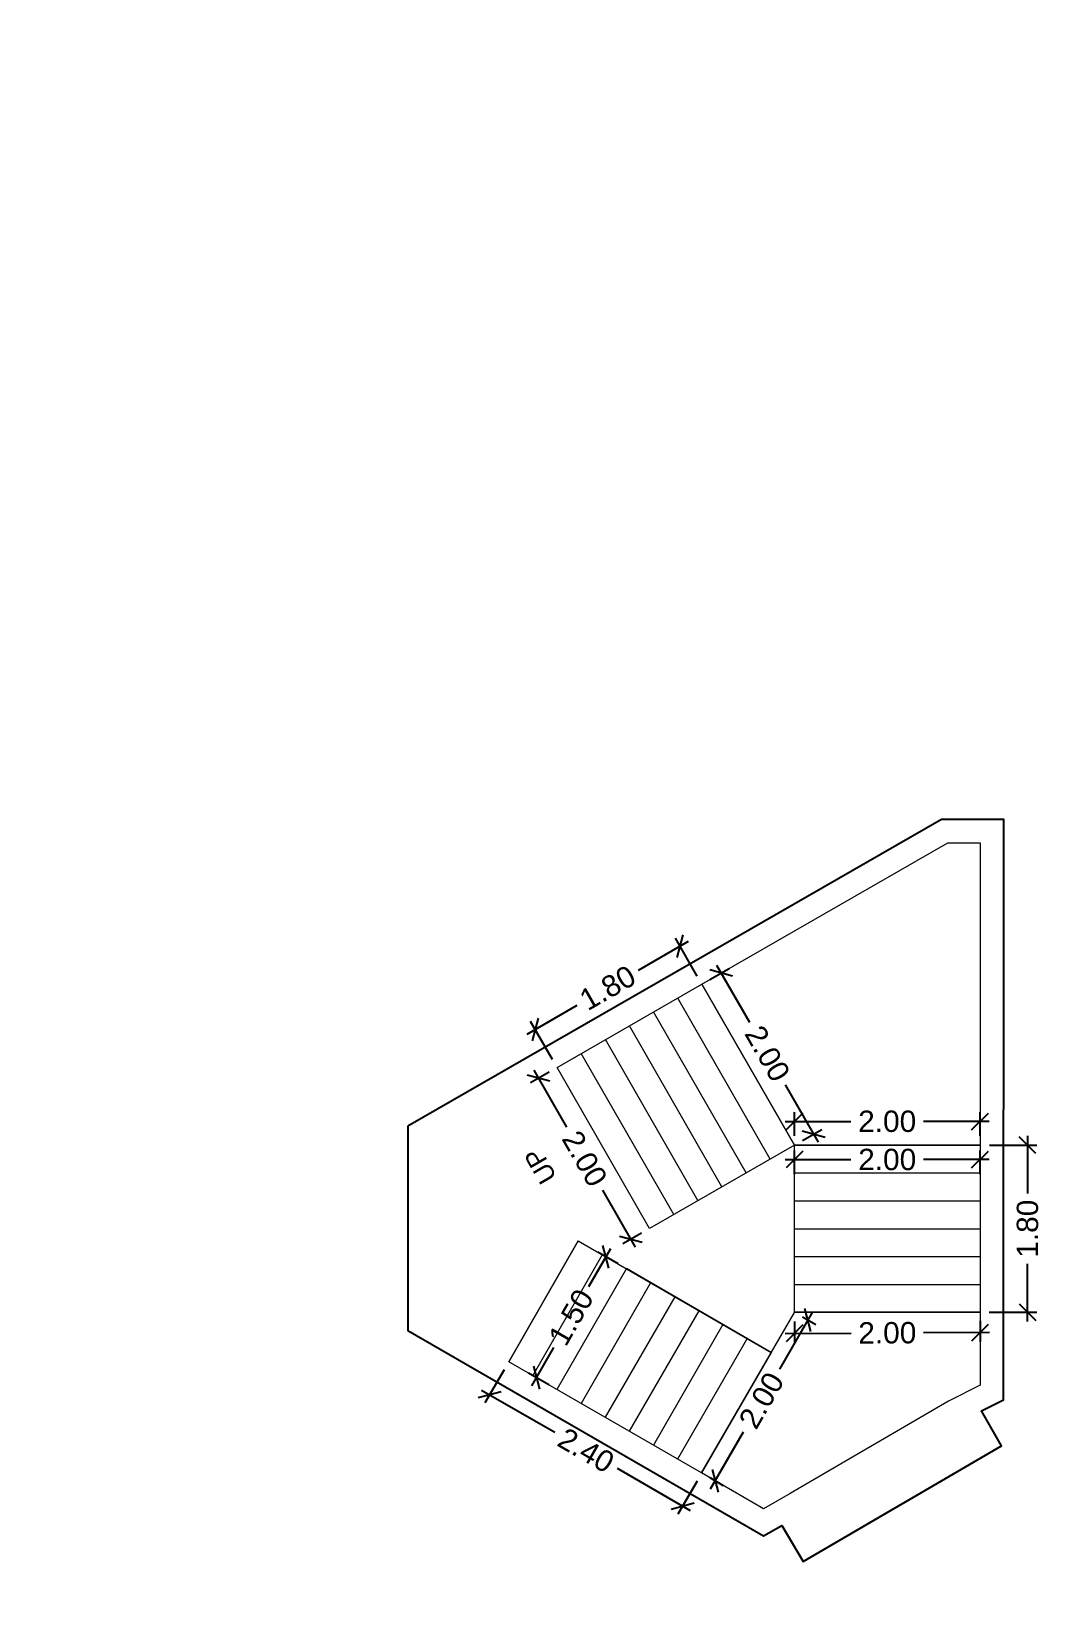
# Model space of a CAD drawing. Header units: metres. Extents: x 256329 to 886268, y -249371 to 355.
# Drawn here: x 286163.11 to 286174.09, y -1272.9 to -1255.87 of the extents above; entities that cross this region are included whole.
import ezdxf

# ---------------------------------------------------------------- set-up
doc = ezdxf.new("R2010")
doc.units = ezdxf.units.M
doc.header["$MEASUREMENT"] = 0
doc.header["$PDMODE"] = 35
doc.linetypes.add('CONTINOUS', pattern=[0])
doc.layers.get('0').update_dxf_attribs({"lineweight": 18})
doc.layers.get('Defpoints').update_dxf_attribs({"lineweight": 20})
doc.layers.add('A_TEXT', color=4, linetype='Continuous', lineweight=0, transparency=0.3)
doc.layers.add('BLK_2_FLR_4_STAIR_3', color=7, linetype='Continuous', plot=False)
for name, color, linetype, lineweight in [('BLK_2_FLR_4_STAIR_3_FLIGHT_1', 7, 'Continuous', 0), ('BLK_2_FLR_4_STAIR_3_FLIGHT_2', 7, 'Continuous', 0), ('BLK_2_FLR_4_STAIR_3_FLIGHT_3', 7, 'Continuous', 0), ('BLK_2_FLR_4_STAIR_3_LANDING_1', 7, 'Continuous', 0), ('BLK_2_FLR_4_STAIR_3_LANDING_2', 7, 'Continuous', 0)]:
    doc.layers.add(name, color=color, linetype=linetype, lineweight=lineweight)
doc.styles.add('Arial', font='arial.ttf')
doc.styles.get("Standard").update_dxf_attribs({"font": 'arial.ttf'})
doc.dimstyles.new('METRIC DIM', dxfattribs={"dimtxt": 0.23, "dimasz": 0.18, "dimexe": 0.1, "dimexo": 0.1, "dimgap": 0.09, "dimtad": 0, "dimzin": 0, "dimdsep": 46, "dimtxsty": 'Standard', "dimblk": 'OBLIQUE', "dimcen": 0, "dimdle": 0.1, "dimclrd": 147, "dimclre": 147, "dimclrt": 7, "dimadec": 0, "dimazin": 0, "dimtfac": 1, "dimtofl": 0, "dimtmove": 0, "dimatfit": 2, "dimfxl": 0.125, "dimtolj": 1, "dimtzin": 0, "dimarcsym": 0})

# ---------------------------------------------------------------- blocks, each defined once
blk = doc.blocks.new('_Oblique')
at = {"color": 0, "linetype": 'ByBlock', "lineweight": -2}
blk.add_line((-0.5, -0.5), (0.5, 0.5), dxfattribs=at)
blk = doc.blocks.new('*D1323')
at = {"layer": 'BLK_2_FLR_4_STAIR_3_FLIGHT_1', "color": 147, "lineweight": -2, "transparency": 16777216}
for p, q in [((286170.180914, -1265.673323), (286169.641178, -1265.98347)), ((286170.27948, -1266.045565), (286170.044387, -1265.636442)), ((286168.446822, -1266.669779), (286168.986558, -1266.359632)), ((286168.718797, -1266.942375), (286168.483704, -1266.533251))]:
    blk.add_line(p, q, dxfattribs=at)
at = {"layer": 'Defpoints', "color": 0, "linetype": 'CONTINOUS', "transparency": 16777216}
for p in [(286170.09421, -1265.723146), (286170.329303, -1266.13227, 0.042641), (286168.76862, -1267.029079, 0.042641)]:
    blk.add_point(p, dxfattribs=at)
at = {"layer": 'BLK_2_FLR_4_STAIR_3_FLIGHT_1', "color": 147, "linetype": 'CONTINOUS', "lineweight": -2, "transparency": 16777216, "xscale": 0.18, "yscale": 0.18, "zscale": 0.18}
for p, rotation in [((286170.09421, -1265.723146), 29.88281300000001), ((286168.533527, -1266.619956), 209.882813)]:
    blk.add_blockref('_Oblique', p, dxfattribs=dict(at, rotation=rotation))
at = {"layer": 'BLK_2_FLR_4_STAIR_3_FLIGHT_1', "color": 7, "linetype": 'CONTINOUS', "transparency": 16777216, "insert": (286169.313868, -1266.171551), "char_height": 0.23, "attachment_point": 5, "rotation": 29.8828126}
blk.add_mtext('\\A1;1.80', dxfattribs=at)
blk = doc.blocks.new('*D1324')
at = {"layer": 'BLK_2_FLR_4_STAIR_3_FLIGHT_2', "color": 147, "lineweight": -2, "transparency": 16777216}
for p, q in [((286173.426405, -1267.866398), (286173.938377, -1267.866582)), ((286173.838413, -1267.766546), (286173.838189, -1268.389046)), ((286173.837694, -1269.766546), (286173.837917, -1269.144046)), ((286173.425758, -1269.666398), (286173.93773, -1269.666582))]:
    blk.add_line(p, q, dxfattribs=at)
at = {"layer": 'Defpoints', "color": 0, "linetype": 'CONTINOUS', "transparency": 16777216}
for p in [(286173.326405, -1267.866362, 0.042641), (286173.838377, -1267.866546), (286173.325758, -1269.666362, 0.042641)]:
    blk.add_point(p, dxfattribs=at)
at = {"layer": 'BLK_2_FLR_4_STAIR_3_FLIGHT_2', "color": 147, "linetype": 'CONTINOUS', "lineweight": -2, "transparency": 16777216, "xscale": 0.18, "yscale": 0.18, "zscale": 0.18}
for p, rotation in [((286173.838377, -1267.866546), 89.979403), ((286173.83773, -1269.666546), 269.979403)]:
    blk.add_blockref('_Oblique', p, dxfattribs=dict(at, rotation=rotation))
at = {"layer": 'BLK_2_FLR_4_STAIR_3_FLIGHT_2', "color": 7, "linetype": 'CONTINOUS', "transparency": 16777216, "insert": (286173.838053, -1268.766546), "char_height": 0.23, "attachment_point": 5, "rotation": 89.9794033}
blk.add_mtext('\\A1;1.80', dxfattribs=at)
blk = doc.blocks.new('*D1325')
at = {"layer": 'BLK_2_FLR_4_STAIR_3_FLIGHT_3', "color": 147, "lineweight": -2, "transparency": 16777216}
for p, q in [((286169.343772, -1268.982493), (286169.108086, -1269.392901)), ((286169.428439, -1269.146432), (286169.207254, -1269.019412)), ((286168.496412, -1270.458028), (286168.732098, -1270.047621)), ((286168.680679, -1270.448531), (286168.459494, -1270.32151))]:
    blk.add_line(p, q, dxfattribs=at)
at = {"layer": 'Defpoints', "color": 0, "linetype": 'CONTINOUS', "transparency": 16777216}
for p in [(286169.293972, -1269.069211), (286169.515157, -1269.196232, 0.042641), (286168.767397, -1270.498331, 0.042641)]:
    blk.add_point(p, dxfattribs=at)
at = {"layer": 'BLK_2_FLR_4_STAIR_3_FLIGHT_3', "color": 147, "linetype": 'CONTINOUS', "lineweight": -2, "transparency": 16777216, "xscale": 0.18, "yscale": 0.18, "zscale": 0.18}
for p, rotation in [((286169.293972, -1269.069211), 60.132414), ((286168.546212, -1270.37131), 240.132414)]:
    blk.add_blockref('_Oblique', p, dxfattribs=dict(at, rotation=rotation))
at = {"layer": 'BLK_2_FLR_4_STAIR_3_FLIGHT_3', "color": 7, "linetype": 'CONTINOUS', "transparency": 16777216, "insert": (286168.920092, -1269.720261), "char_height": 0.23, "attachment_point": 5, "rotation": 60.1324143}
blk.add_mtext('\\A1;1.50', dxfattribs=at)
blk = doc.blocks.new('*D1326')
at = {"layer": 'BLK_2_FLR_4_STAIR_3_FLIGHT_1', "color": 147, "lineweight": -2, "transparency": 16777216}
for p, q in [((286168.681915, -1267.078902), (286168.481196, -1267.194241)), ((286168.518078, -1267.057713), (286168.871677, -1267.673068)), ((286169.614179, -1268.965215), (286169.26058, -1268.349861)), ((286169.67837, -1268.812995), (286169.477651, -1268.928333))]:
    blk.add_line(p, q, dxfattribs=at)
at = {"layer": 'Defpoints', "color": 0, "linetype": 'CONTINOUS', "transparency": 16777216}
for p in [(286168.76862, -1267.029079, 0.042641), (286168.567901, -1267.144418), (286169.765075, -1268.763172, 0.042641)]:
    blk.add_point(p, dxfattribs=at)
at = {"layer": 'BLK_2_FLR_4_STAIR_3_FLIGHT_1', "color": 147, "linetype": 'CONTINOUS', "lineweight": -2, "transparency": 16777216, "xscale": 0.18, "yscale": 0.18, "zscale": 0.18}
for p, rotation in [((286168.567901, -1267.144418), 119.882813), ((286169.564356, -1268.87851), 299.882813)]:
    blk.add_blockref('_Oblique', p, dxfattribs=dict(at, rotation=rotation))
at = {"layer": 'BLK_2_FLR_4_STAIR_3_FLIGHT_1', "color": 7, "linetype": 'CONTINOUS', "transparency": 16777216, "insert": (286169.066128, -1268.011464), "char_height": 0.23, "attachment_point": 5, "rotation": 299.8828126}
blk.add_mtext('\\A1;2.00', dxfattribs=at)
blk = doc.blocks.new('*D1327')
at = {"layer": 'BLK_2_FLR_4_STAIR_3_LANDING_2', "color": 147, "lineweight": -2, "transparency": 16777216}
for p, q in [((286171.326206, -1269.766361), (286171.327223, -1269.993641)), ((286173.326405, -1269.757407), (286173.327422, -1269.984687)), ((286171.226777, -1269.894089), (286171.936593, -1269.890912)), ((286173.426974, -1269.88424), (286172.717158, -1269.887418))]:
    blk.add_line(p, q, dxfattribs=at)
at = {"layer": 'Defpoints', "color": 0, "linetype": 'CONTINOUS', "transparency": 16777216}
for p in [(286171.325758, -1269.666362, 0.042641), (286173.325957, -1269.657408, 0.042641), (286173.326975, -1269.884688)]:
    blk.add_point(p, dxfattribs=at)
at = {"layer": 'BLK_2_FLR_4_STAIR_3_LANDING_2', "color": 147, "linetype": 'CONTINOUS', "lineweight": -2, "transparency": 16777216, "xscale": 0.18, "yscale": 0.18, "zscale": 0.18}
for p, rotation in [((286171.326776, -1269.893642), 180.256477), ((286173.326975, -1269.884688), 0.256477)]:
    blk.add_blockref('_Oblique', p, dxfattribs=dict(at, rotation=rotation))
at = {"layer": 'BLK_2_FLR_4_STAIR_3_LANDING_2', "color": 7, "linetype": 'CONTINOUS', "transparency": 16777216, "insert": (286172.326875, -1269.889165), "char_height": 0.23, "attachment_point": 5, "rotation": 0.2564771}
blk.add_mtext('\\A1;2.00', dxfattribs=at)
blk = doc.blocks.new('*D1328')
at = {"layer": 'BLK_2_FLR_4_STAIR_3_LANDING_2', "color": 147, "lineweight": -2, "transparency": 16777216}
for p, q in [((286171.520684, -1269.663396), (286171.166106, -1270.27781)), ((286171.41237, -1269.716346), (286171.557312, -1269.799991)), ((286170.421371, -1271.568293), (286170.775948, -1270.95388)), ((286170.413025, -1271.448019), (286170.557966, -1271.531665))]:
    blk.add_line(p, q, dxfattribs=at)
at = {"layer": 'Defpoints', "color": 0, "linetype": 'CONTINOUS', "transparency": 16777216}
for p in [(286171.325758, -1269.666362, 0.042641), (286170.326413, -1271.398036, 0.042641), (286170.471354, -1271.481681)]:
    blk.add_point(p, dxfattribs=at)
at = {"layer": 'BLK_2_FLR_4_STAIR_3_LANDING_2', "color": 147, "linetype": 'CONTINOUS', "lineweight": -2, "transparency": 16777216, "xscale": 0.18, "yscale": 0.18, "zscale": 0.18}
for p, rotation in [((286171.4707, -1269.750008), 60.01084000000001), ((286170.471354, -1271.481681), 240.01084)]:
    blk.add_blockref('_Oblique', p, dxfattribs=dict(at, rotation=rotation))
at = {"layer": 'BLK_2_FLR_4_STAIR_3_LANDING_2', "color": 7, "linetype": 'CONTINOUS', "transparency": 16777216, "insert": (286170.971027, -1270.615845), "char_height": 0.23, "attachment_point": 5, "rotation": 60.0108404}
blk.add_mtext('\\A1;2.00', dxfattribs=at)
blk = doc.blocks.new('*D1329')
at = {"layer": 'BLK_2_FLR_4_STAIR_3_LANDING_1', "color": 147, "lineweight": -2, "transparency": 16777216}
for p, q in [((286170.416008, -1266.082447), (286170.624133, -1265.962852)), ((286170.487606, -1265.92597), (286170.841205, -1266.541325)), ((286171.583707, -1267.833472), (286171.230108, -1267.218118)), ((286171.412463, -1267.816539), (286171.620589, -1267.696945))]:
    blk.add_line(p, q, dxfattribs=at)
at = {"layer": 'Defpoints', "color": 0, "linetype": 'CONTINOUS', "transparency": 16777216}
for p in [(286170.537429, -1266.012675), (286170.329303, -1266.13227, 0.042641), (286171.325758, -1267.866362, 0.042641)]:
    blk.add_point(p, dxfattribs=at)
at = {"layer": 'BLK_2_FLR_4_STAIR_3_LANDING_1', "color": 147, "linetype": 'CONTINOUS', "lineweight": -2, "transparency": 16777216, "xscale": 0.18, "yscale": 0.18, "zscale": 0.18}
for p, rotation in [((286170.537429, -1266.012675), 119.882813), ((286171.533884, -1267.746768), 299.882813)]:
    blk.add_blockref('_Oblique', p, dxfattribs=dict(at, rotation=rotation))
at = {"layer": 'BLK_2_FLR_4_STAIR_3_LANDING_1', "color": 7, "linetype": 'CONTINOUS', "transparency": 16777216, "insert": (286171.035656, -1266.879721), "char_height": 0.23, "attachment_point": 5, "rotation": 299.8828126}
blk.add_mtext('\\A1;2.00', dxfattribs=at)
blk = doc.blocks.new('*D1330')
at = {"layer": 'BLK_2_FLR_4_STAIR_3_LANDING_1', "color": 147, "lineweight": -2, "transparency": 16777216}
for p, q in [((286171.325758, -1267.766362), (286171.325758, -1267.510711)), ((286173.325758, -1267.766362), (286173.325758, -1267.510711)), ((286171.225758, -1267.610711), (286171.935472, -1267.610711)), ((286173.425758, -1267.610711), (286172.716045, -1267.610711))]:
    blk.add_line(p, q, dxfattribs=at)
at = {"layer": 'Defpoints', "color": 0, "linetype": 'CONTINOUS', "transparency": 16777216}
for p in [(286173.325758, -1267.610711), (286171.325758, -1267.866362, 0.042641), (286173.325758, -1267.866362, 0.042641)]:
    blk.add_point(p, dxfattribs=at)
at = {"layer": 'BLK_2_FLR_4_STAIR_3_LANDING_1', "color": 147, "linetype": 'CONTINOUS', "lineweight": -2, "transparency": 16777216, "xscale": 0.18, "yscale": 0.18, "zscale": 0.18, "rotation": 180}
blk.add_blockref('_Oblique', (286171.325758, -1267.610711), dxfattribs=at)
at = {"layer": 'BLK_2_FLR_4_STAIR_3_LANDING_1', "color": 147, "linetype": 'CONTINOUS', "lineweight": -2, "transparency": 16777216, "xscale": 0.18, "yscale": 0.18, "zscale": 0.18}
blk.add_blockref('_Oblique', (286173.325758, -1267.610711), dxfattribs=at)
at = {"layer": 'BLK_2_FLR_4_STAIR_3_LANDING_1', "color": 7, "linetype": 'CONTINOUS', "transparency": 16777216, "insert": (286172.325758, -1267.610711), "char_height": 0.23, "attachment_point": 5}
blk.add_mtext('\\A1;2.00', dxfattribs=at)
blk = doc.blocks.new('*D1331')
at = {"layer": 'BLK_2_FLR_4_STAIR_3_FLIGHT_3', "color": 147, "lineweight": -2, "transparency": 16777216}
for p, q in [((286168.197299, -1270.285889), (286167.992035, -1270.6419)), ((286167.955352, -1270.505319), (286168.743453, -1270.959712)), ((286170.20778, -1271.803996), (286169.419679, -1271.349602)), ((286170.276464, -1271.484668), (286170.071199, -1271.840679))]:
    blk.add_line(p, q, dxfattribs=at)
at = {"layer": 'Defpoints', "color": 0, "linetype": 'CONTINOUS', "transparency": 16777216}
for p in [(286168.247248, -1270.199257, 0.042641), (286170.326413, -1271.398036, 0.042641), (286170.121148, -1271.754047)]:
    blk.add_point(p, dxfattribs=at)
at = {"layer": 'BLK_2_FLR_4_STAIR_3_FLIGHT_3', "color": 147, "linetype": 'CONTINOUS', "lineweight": -2, "transparency": 16777216, "xscale": 0.18, "yscale": 0.18, "zscale": 0.18}
for p, rotation in [((286168.041984, -1270.555268), 150.033641), ((286170.121148, -1271.754047), 330.033641)]:
    blk.add_blockref('_Oblique', p, dxfattribs=dict(at, rotation=rotation))
at = {"layer": 'BLK_2_FLR_4_STAIR_3_FLIGHT_3', "color": 7, "linetype": 'CONTINOUS', "transparency": 16777216, "insert": (286169.081566, -1271.154657), "char_height": 0.23, "attachment_point": 5, "rotation": 330.0336413}
blk.add_mtext('\\A1;2.40', dxfattribs=at)
blk = doc.blocks.new('*D1292')
at = {"layer": 'BLK_2_FLR_4_STAIR_3_FLIGHT_2', "color": 147, "lineweight": -2, "transparency": 16777216}
for p, q in [((286171.225758, -1268.022315), (286171.935472, -1268.022315)), ((286171.325758, -1268.177966), (286171.325758, -1267.922315)), ((286173.425758, -1268.022315), (286172.716045, -1268.022315)), ((286173.325758, -1268.177966), (286173.325758, -1267.922315))]:
    blk.add_line(p, q, dxfattribs=at)
at = {"layer": 'Defpoints', "color": 0, "linetype": 'CONTINOUS', "transparency": 16777216}
for p in [(286173.325758, -1268.022315), (286171.325758, -1268.277966, 0.042641), (286173.325758, -1268.277966, 0.042641)]:
    blk.add_point(p, dxfattribs=at)
at = {"layer": 'BLK_2_FLR_4_STAIR_3_FLIGHT_2', "color": 147, "linetype": 'CONTINOUS', "lineweight": -2, "transparency": 16777216, "xscale": 0.18, "yscale": 0.18, "zscale": 0.18, "rotation": 180}
blk.add_blockref('_Oblique', (286171.325758, -1268.022315), dxfattribs=at)
at = {"layer": 'BLK_2_FLR_4_STAIR_3_FLIGHT_2', "color": 147, "linetype": 'CONTINOUS', "lineweight": -2, "transparency": 16777216, "xscale": 0.18, "yscale": 0.18, "zscale": 0.18}
blk.add_blockref('_Oblique', (286173.325758, -1268.022315), dxfattribs=at)
at = {"layer": 'BLK_2_FLR_4_STAIR_3_FLIGHT_2', "color": 7, "linetype": 'CONTINOUS', "transparency": 16777216, "insert": (286172.325758, -1268.022315), "char_height": 0.23, "attachment_point": 5}
blk.add_mtext('\\A1;2.00', dxfattribs=at)

msp = doc.modelspace()

# ---------------------------------------------------------------- linework, layer by layer
at = {"color": 5, "linetype": 'CONTINOUS'}
for p, q in [((286171.325758, -1267.866362), (286169.765075, -1268.763172)), ((286171.325758, -1269.666362), (286171.325758, -1267.866362))]:
    msp.add_line(p, q, dxfattribs=at)
msp.add_lwpolyline([(286171.07584, -1270.099422), (286169.515157, -1269.196232)], dxfattribs=at)
at = {"layer": 'BLK_2_FLR_4_STAIR_3', "color": 7, "linetype": 'CONTINOUS'}
msp.add_lwpolyline([(286167.160767, -1267.660831), (286167.160767, -1269.863623), (286170.99298, -1272.075186), (286171.18878, -1271.962055), (286171.418541, -1272.35058), (286173.556722, -1271.104889), (286173.340332, -1270.729015), (286173.579038, -1270.609281), (286173.580602, -1264.357539), (286172.90965, -1264.357371)], close=True, dxfattribs=at)
at = {"layer": 'BLK_2_FLR_4_STAIR_3_FLIGHT_1', "color": 3, "linetype": 'CONTINOUS'}
for p, q in [((286171.325758, -1267.866362), (286170.329303, -1266.13227)), ((286171.065644, -1268.01583), (286170.069189, -1266.281738)), ((286170.80553, -1268.165299), (286169.809075, -1266.431206)), ((286170.545417, -1268.314767), (286169.548961, -1266.580675)), ((286170.025189, -1268.613704), (286169.028734, -1266.879611)), ((286170.285303, -1268.464235), (286169.288847, -1266.730143)), ((286169.765075, -1268.763172), (286168.76862, -1267.029079))]:
    msp.add_line(p, q, dxfattribs=at)
at = {"layer": 'BLK_2_FLR_4_STAIR_3_FLIGHT_1', "color": 7, "linetype": 'CONTINOUS'}
msp.add_lwpolyline([(286168.76862, -1267.029079), (286170.329303, -1266.13227), (286171.325758, -1267.866362), (286169.765075, -1268.763172), (286168.76862, -1267.029079)], dxfattribs=at)
at = {"layer": 'BLK_2_FLR_4_STAIR_3_FLIGHT_2', "color": 3, "linetype": 'CONTINOUS'}
for p, q in [((286171.325758, -1267.866362), (286173.325758, -1267.866362)), ((286171.325758, -1268.166362), (286173.325758, -1268.166362)), ((286171.325758, -1268.466362), (286173.325758, -1268.466362)), ((286171.325758, -1268.766362), (286173.325758, -1268.766362)), ((286171.325758, -1269.066362), (286173.325758, -1269.066362)), ((286171.325758, -1269.366362), (286173.325758, -1269.366362)), ((286171.325758, -1269.666362), (286173.325758, -1269.666362))]:
    msp.add_line(p, q, dxfattribs=at)
at = {"layer": 'BLK_2_FLR_4_STAIR_3_FLIGHT_2', "color": 7, "linetype": 'CONTINOUS'}
msp.add_lwpolyline([(286171.325758, -1269.666362), (286171.325758, -1267.866362), (286173.325758, -1267.866362), (286173.325758, -1269.666362)], close=True, dxfattribs=at)
at = {"layer": 'BLK_2_FLR_4_STAIR_3_FLIGHT_3', "color": 3, "linetype": 'CONTINOUS'}
for p, q in [((286168.995008, -1268.897158), (286168.247248, -1270.199257)), ((286169.255083, -1269.046695), (286168.507322, -1270.348794)), ((286169.515157, -1269.196232), (286168.767397, -1270.498331)), ((286169.77666, -1269.349668), (286169.027233, -1270.648282)), ((286170.036496, -1269.499619), (286169.287069, -1270.798233)), ((286170.296332, -1269.64957), (286169.546905, -1270.948183)), ((286170.556168, -1269.79952), (286169.806741, -1271.098134)), ((286170.816004, -1269.949471), (286170.066577, -1271.248085))]:
    msp.add_line(p, q, dxfattribs=at)
at = {"layer": 'BLK_2_FLR_4_STAIR_3_FLIGHT_3', "ltscale": 0.05}
msp.add_line((286171.07584, -1270.099422), (286170.326413, -1271.398036), dxfattribs=at)
msp.add_lwpolyline([(286168.247248, -1270.199257), (286168.995847, -1268.8957), (286171.07584, -1270.099422), (286170.326413, -1271.398036)], close=True, dxfattribs=at)
at = {"layer": 'BLK_2_FLR_4_STAIR_3_LANDING_1', "color": 7, "linetype": 'CONTINOUS'}
msp.add_lwpolyline([(286171.325758, -1267.866362), (286170.329303, -1266.13227), (286172.97722, -1264.610707), (286173.32722, -1264.610794), (286173.325758, -1267.866362), (286171.325758, -1267.866362)], dxfattribs=at)
at = {"layer": 'BLK_2_FLR_4_STAIR_3_LANDING_2', "color": 7, "linetype": 'CONTINOUS'}
msp.add_lwpolyline([(286171.325758, -1269.666362), (286173.325758, -1269.666362), (286173.325758, -1270.452925), (286172.986931, -1270.622879), (286172.986931, -1270.622879), (286171.279178, -1271.61726), (286171.279178, -1271.61726), (286170.992904, -1271.782667), (286170.326413, -1271.398036), (286171.327855, -1269.667576)], dxfattribs=at)

# ---------------------------------------------------------------- texts
at = {"layer": 'A_TEXT', "lineweight": 0, "insert": (286168.169147, -1267.160223), "char_height": 0.2, "width": 2.485498, "attachment_point": 9, "rotation": 120.0054902, "style": 'Arial'}
msp.add_mtext('\\pxi2.2673,qc;UP', dxfattribs=at)

# ---------------------------------------------------------------- dimensions: what is measured, and where the dimension line sits
at = {"layer": 'BLK_2_FLR_4_STAIR_3_FLIGHT_1', "color": 1, "linetype": 'CONTINOUS'}
dim = msp.add_aligned_dim(p1=(286168.76862, -1267.029079), p2=(286170.329303, -1266.13227), distance=0.471859, dimstyle='METRIC DIM', override={"dimfxl": 0.18}, dxfattribs=at)
dim.commit()
dim.dimension.update_dxf_attribs({"geometry": '*D1323', "text_midpoint": (286169.313868, -1266.171551, -0.042641)})
at = {"layer": 'BLK_2_FLR_4_STAIR_3_FLIGHT_1', "color": 2, "linetype": 'CONTINOUS'}
dim = msp.add_aligned_dim(p1=(286169.765075, -1268.763172), p2=(286168.76862, -1267.029079), distance=0.231498, dimstyle='METRIC DIM', override={"dimfxl": 0.18}, dxfattribs=at)
dim.commit()
dim.dimension.update_dxf_attribs({"geometry": '*D1326', "text_midpoint": (286169.066128, -1268.011464, -0.042641)})
at = {"layer": 'BLK_2_FLR_4_STAIR_3_FLIGHT_2', "color": 2, "linetype": 'CONTINOUS'}
dim = msp.add_aligned_dim(p1=(286171.325758, -1268.277966), p2=(286173.325758, -1268.277966), distance=0.255651, dimstyle='METRIC DIM', override={"dimfxl": 0.18}, dxfattribs=at)
dim.commit()
dim.dimension.update_dxf_attribs({"geometry": '*D1292', "text_midpoint": (286172.325758, -1268.022315, -0.042641)})
at = {"layer": 'BLK_2_FLR_4_STAIR_3_FLIGHT_2', "color": 1, "linetype": 'CONTINOUS'}
dim = msp.add_aligned_dim(p1=(286173.325758, -1269.666362), p2=(286173.326405, -1267.866362), distance=-0.511972, dimstyle='METRIC DIM', override={"dimfxl": 0.18}, dxfattribs=at)
dim.commit()
dim.dimension.update_dxf_attribs({"geometry": '*D1324', "text_midpoint": (286173.838053, -1268.766546, -0.042641)})
at = {"layer": 'BLK_2_FLR_4_STAIR_3_FLIGHT_3', "color": 2, "linetype": 'CONTINOUS'}
dim = msp.add_aligned_dim(p1=(286168.767397, -1270.498331), p2=(286169.515157, -1269.196232), distance=0.255063, dimstyle='METRIC DIM', override={"dimfxl": 0.18}, dxfattribs=at)
dim.commit()
dim.dimension.update_dxf_attribs({"geometry": '*D1325', "text_midpoint": (286168.920092, -1269.720261, -0.042641)})
at = {"layer": 'BLK_2_FLR_4_STAIR_3_FLIGHT_3', "color": 1, "linetype": 'CONTINOUS'}
dim = msp.add_aligned_dim(p1=(286168.247248, -1270.199257), p2=(286170.326413, -1271.398036), distance=-0.410947, dimstyle='METRIC DIM', override={"dimfxl": 0.18}, dxfattribs=at)
dim.commit()
dim.dimension.update_dxf_attribs({"geometry": '*D1331', "text_midpoint": (286169.081566, -1271.154657, -0.042641)})
at = {"layer": 'BLK_2_FLR_4_STAIR_3_LANDING_1', "color": 1, "linetype": 'CONTINOUS'}
dim = msp.add_aligned_dim(p1=(286171.325758, -1267.866362), p2=(286170.329303, -1266.13227), distance=-0.24004, dimstyle='METRIC DIM', override={"dimfxl": 0.18}, dxfattribs=at)
dim.commit()
dim.dimension.update_dxf_attribs({"geometry": '*D1329', "text_midpoint": (286171.035656, -1266.879721, -0.042641)})
at = {"layer": 'BLK_2_FLR_4_STAIR_3_LANDING_1', "color": 2, "linetype": 'CONTINOUS'}
dim = msp.add_aligned_dim(p1=(286171.325758, -1267.866362), p2=(286173.325758, -1267.866362), distance=0.255651, dimstyle='METRIC DIM', override={"dimfxl": 0.18}, dxfattribs=at)
dim.commit()
dim.dimension.update_dxf_attribs({"geometry": '*D1330', "text_midpoint": (286172.325758, -1267.610711, -0.042641)})
at = {"layer": 'BLK_2_FLR_4_STAIR_3_LANDING_2', "color": 1, "linetype": 'CONTINOUS'}
dim = msp.add_aligned_dim(p1=(286171.325758, -1269.666362), p2=(286170.326413, -1271.398036), distance=0.167345, dimstyle='METRIC DIM', override={"dimfxl": 0.18}, dxfattribs=at)
dim.commit()
dim.dimension.update_dxf_attribs({"geometry": '*D1328', "text_midpoint": (286170.971027, -1270.615845, -0.042641)})
at = {"layer": 'BLK_2_FLR_4_STAIR_3_LANDING_2', "color": 2, "linetype": 'CONTINOUS'}
dim = msp.add_aligned_dim(p1=(286171.325758, -1269.666362), p2=(286173.325957, -1269.657408), distance=-0.227282, dimstyle='METRIC DIM', override={"dimfxl": 0.18}, dxfattribs=at)
dim.commit()
dim.dimension.update_dxf_attribs({"geometry": '*D1327', "text_midpoint": (286172.326875, -1269.889165, -0.042641)})

doc.saveas('drawing.dxf')
